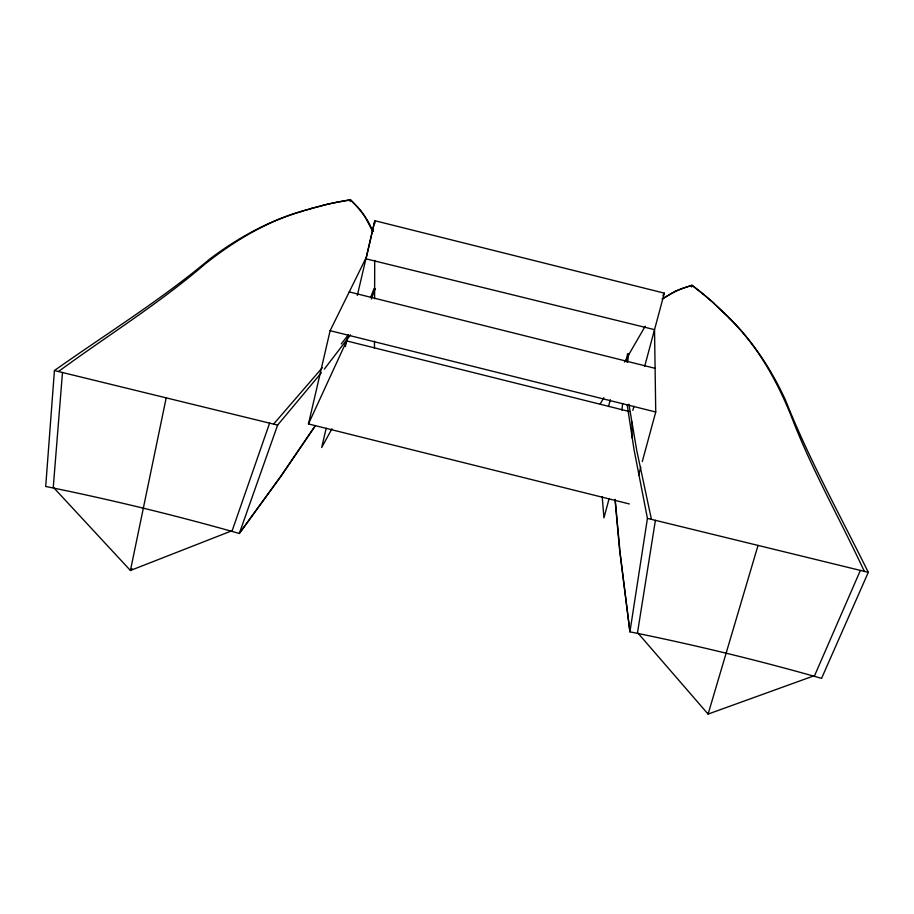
<?xml version="1.0" encoding="UTF-8"?>
<svg xmlns="http://www.w3.org/2000/svg" width="914" height="914" viewBox="0 0 914 914"><rect width="100%" height="100%" fill="white"/><g stroke="black" fill="none" stroke-linecap="round" stroke-linejoin="round"><path stroke-width="1.37" d="M374.454 348.371L374.477 341.23M374.603 298.695L374.717 260.41M374.82 223.553L374.831 220.708L664.341 293.154L644.701 366.217M631.882 437.749L632.157 422.177M309.766 209.02C273.195 218.275 239.594 236.543 209.592 259.165C160.75 300.192 106.39 333.747 54.429 370.547L45.7 486.465C110.674 499.592 175.557 515.359 239.319 533.468L281.078 476.171L315.49 425.593M62.483 372.512L53.275 487.219L130.428 570.485L232.19 530.657L269.596 423.136M627.598 362.31L628.683 353.512M621.943 410.226L622.617 403.417M626.398 361.875L627.518 353.718M627.175 404.685L633.996 449.437L647.432 518.387L629.929 631.837C694.24 644.816 758.483 660.354 821.56 678.359L868.3 572.347C840.046 515.039 808.821 459.102 785.275 399.601C769.954 366.537 749.274 335.815 722.22 311.24M655.407 520.329L637.526 632.602L708.099 714.085L814.614 675.595L860.371 570.416M166.188 397.864L130.428 570.485L132.062 568.588M629.312 503.945L308.464 423.947L330.125 330.685L366.194 257.565M326.218 428.152L321.682 447.517L331.953 428.746M345.343 346.566L348.291 334.901M357.328 295.393L374.831 220.708L366.046 258.845L654.527 329.657L655.738 411.997L642.279 461.593M608.518 406.524L610.335 399.715M609.135 498.576L603.948 517.872L602.212 496.736M632.854 410.34L633.962 406.204M638.543 475.36L640.783 467.1M758.037 545.407L708.099 714.085L707.836 712.874M375.197 288.755L371.29 299.004M321.362 372.775L277.616 425.09L239.319 533.468L280.598 476.491L314.462 426.861M374.18 288.367L370.696 297.244M308.464 423.947L346.657 340.922L629.575 411.574M600.258 403.885L603.846 397.693M624.468 362.047L645.204 326.229M662.924 295.61L664.341 293.154M350.519 334.901L324.321 369.119M347.926 335.369L341.265 343.904M322.345 367.657L273.606 424.107M58.462 371.518C107.372 335.632 159.196 303.562 205.239 263.872C234.19 241.01 266.442 221.417 302.18 211.34M662.273 299.084L672.567 292.709M662.284 298.832L675.377 291.246M681.821 288.596L691.932 285.339L702.74 293.782M302.157 211.18L311.514 208.506M309.618 208.94L321.454 205.799M311.297 208.461L327.68 204.245M322.402 205.57L323.35 205.33M336.958 202.302L350.599 199.915L358.002 207.512M54.429 370.547L277.616 425.09M647.432 518.387L868.3 572.347M349.251 291.909L655.098 368.331M330.125 330.685L655.738 411.997M709.927 299.803L714.097 303.482M713.834 303.345L722.243 311.114M714.577 304.019L728.926 317.752M729.189 318.243C757.295 345.481 776.786 380.258 791.296 416.281C811.746 469.739 840.263 519.563 864.336 571.387M362.435 212.848L368.239 221.622L373.038 231.436M364.572 215.955L372.775 231.482M651.419 519.346L636.727 450.339L628.901 404.205M619.566 549.223L629.929 631.837L619.349 547.189L615.008 499.352M619.703 548.606L615.259 500.426M692.355 285.488A241.879 36.503 27.1 0 1 713.971 303.391M672.875 292.743A263.655 49.516 3.6 0 1 692.035 285.351M691.532 286.985A281.889 31.807 -75.3 0 1 691.932 285.339M323.019 205.284A256.983 38.925 1.3 0 1 349.982 199.823M364.286 215.83A248.471 46.843 24.8 0 0 350.53 199.892A282.323 32.538 -76.5 0 1 350.176 201.548M357.922 207.478A265.597 50.041 24.7 0 1 362.367 212.825M327.818 204.256A275.308 41.69 1.3 0 1 337.095 202.314M702.615 293.737A258.136 38.948 27 0 1 709.812 299.746M675.457 291.258A282.974 53.115 3.7 0 1 681.901 288.607"/></g></svg>
